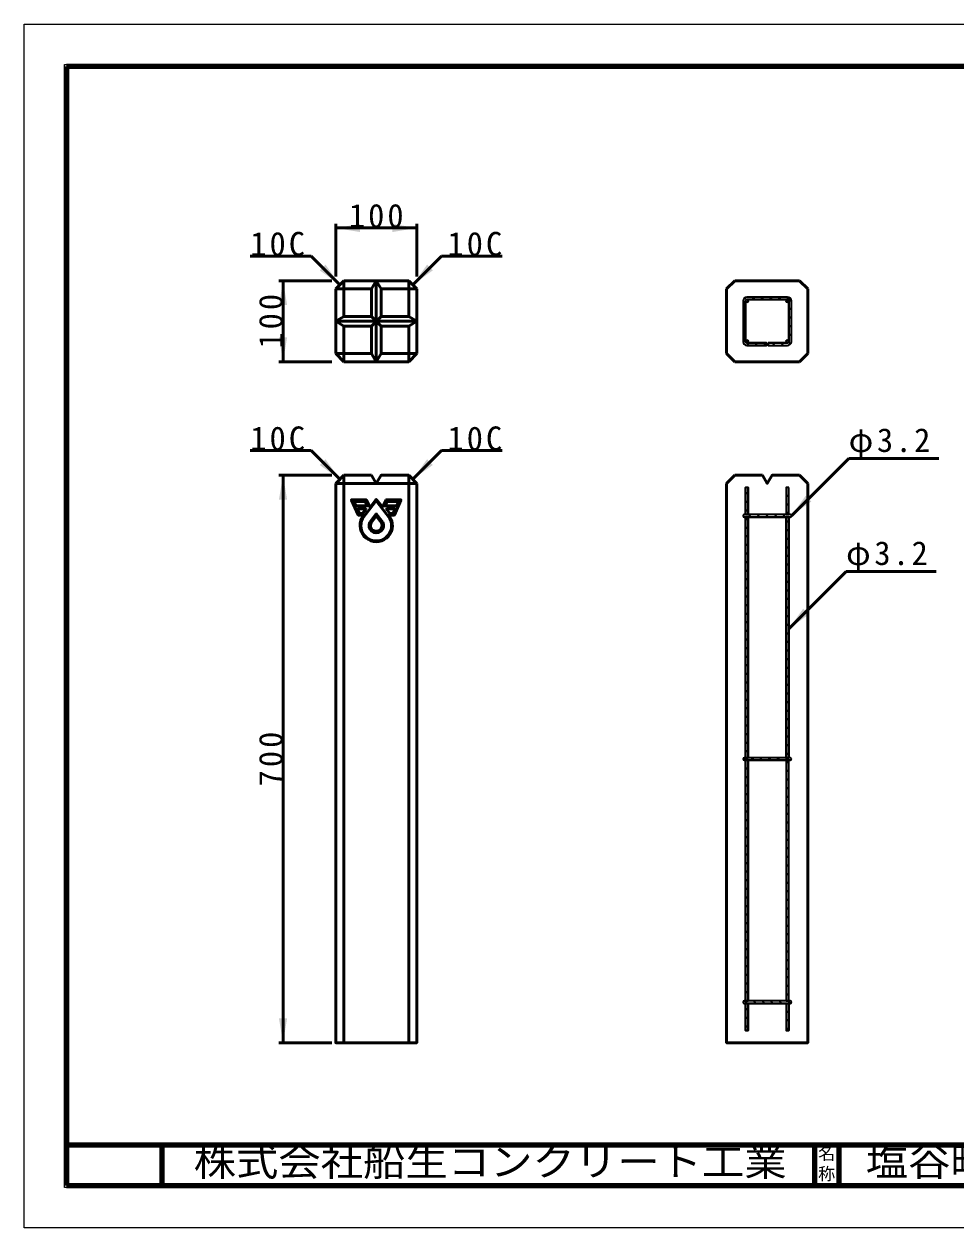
# Model space of a CAD drawing. Units: millimetres, scale not verified, with parts at other scales. Extents: x -2102 to 2102, y -1485 to 1485.
# Drawn here: x -2102 to 196, y -1485 to 1485 of the extents above; entities that cross this region are included whole.
import ezdxf
from ezdxf.enums import TextEntityAlignment as Align

# ---------------------------------------------------------------- set-up
doc = ezdxf.new("R2010")
doc.units = ezdxf.units.MM
doc.header["$LTSCALE"] = 5
doc.layers.add('0-0_V-nasSTD', color=7, linetype='Continuous', lineweight=50)
doc.layers.add('0-1_0', color=7, linetype='Continuous', lineweight=100)
doc.styles.add('ＭＳ ゴシック', font='')
doc.styles.get('ＭＳ ゴシック').set_extended_font_data('MS Gothic')

msp = doc.modelspace()

# ---------------------------------------------------------------- linework, layer by layer
at = {"layer": '0-0_V-nasSTD', "lineweight": 100}
for p, q in [((-1997.5, 1380), (-1997.5, -1380)), ((-1762.5, -1280), (-1762.5, -1380)), ((-152.5, -1280), (-152.5, -1380)), ((-92.5, -1280), (-92.5, -1380)), ((-1997.5, -1380), (1997.5, -1380))]:
    msp.add_line(p, q, dxfattribs=at)
at = {"layer": '0-0_V-nasSTD'}
for p, q in [((-1333.664, 991.921), (-1333.664, 861.921)), ((-1133.664, 981.921), (-1333.664, 981.921)), ((-1133.664, 991.921), (-1133.664, 861.921)), ((-1544.374, 912.632), (-1394.374, 912.632)), ((-1394.374, 912.632), (-1323.664, 841.921)), ((-1072.953, 912.632), (-1143.664, 841.921)), ((-922.953, 912.632), (-1072.953, 912.632)), ((-1473.664, 851.921), (-1343.664, 851.921)), ((-1463.664, 851.921), (-1463.664, 651.921)), ((-1333.664, 831.921), (-1313.664, 851.921)), ((-1333.664, 831.921), (-1333.664, 671.921)), ((-1153.664, 851.921), (-1313.664, 851.921)), ((-1233.664, 851.921), (-1233.664, 651.921)), ((-1133.664, 831.921), (-1221.664, 831.921)), ((-1153.664, 851.921), (-1133.664, 831.921)), ((-1133.664, 671.921), (-1133.664, 831.921)), ((-369.232, 831.921), (-349.232, 851.921)), ((-369.232, 831.921), (-369.232, 671.921)), ((-189.232, 851.921), (-349.232, 851.921)), ((-189.232, 851.921), (-169.232, 831.921)), ((-169.232, 671.921), (-169.232, 831.921)), ((-1133.664, 751.921), (-1333.664, 751.921)), ((-1245.664, 763.921), (-1221.664, 739.921)), ((-1221.664, 763.921), (-1245.664, 739.921)), ((-1313.664, 739.921), (-1313.664, 651.921)), ((-1313.664, 651.921), (-1333.664, 671.921)), ((-1133.664, 671.921), (-1153.664, 651.921)), ((-349.232, 651.921), (-369.232, 671.921)), ((-169.232, 671.921), (-189.232, 651.921)), ((-1473.664, 651.921), (-1343.664, 651.921)), ((-1313.664, 651.921), (-1153.664, 651.921)), ((-349.232, 651.921), (-189.232, 651.921)), ((-1544.374, 432.632), (-1394.374, 432.632)), ((-1394.374, 432.632), (-1323.664, 361.921)), ((-1072.953, 432.632), (-1143.664, 361.921)), ((-922.953, 432.632), (-1072.953, 432.632)), ((-68.21, 413.342), (-209.632, 271.921)), ((154.29, 413.342), (-68.21, 413.342)), ((-1473.664, 371.921), (-1343.664, 371.921)), ((-1463.664, 371.921), (-1463.664, -1028.079)), ((-1333.664, 351.921), (-1313.664, 371.921)), ((-1313.664, 371.921), (-1313.664, -1028.079)), ((-1245.664, 371.921), (-1313.664, 371.921)), ((-1153.664, 371.921), (-1133.664, 351.921)), ((-1153.664, 371.921), (-1153.664, -1028.079)), ((-369.232, 351.921), (-349.232, 371.921)), ((-281.232, 371.921), (-349.232, 371.921)), ((-189.232, 371.921), (-169.232, 351.921)), ((-1333.664, 351.921), (-1133.664, 351.921)), ((-1294.859, 310.072), (-1278.57, 274.236)), ((-1259.205, 311.486), (-1293.949, 311.486)), ((-1284.095, 296.692), (-1288.359, 306.072)), ((-1287.449, 307.486), (-1261.623, 307.486)), ((-1267.364, 265.499), (-1234.456, 308.301)), ((-1260.737, 306.951), (-1255.812, 297.571)), ((-1249.543, 294.236), (-1258.32, 310.951)), ((-1247.864, 294.091), (-1234.456, 311.531)), ((-1232.871, 311.531), (-1219.463, 294.091)), ((-1232.871, 308.301), (-1199.963, 265.499)), ((-1217.785, 294.236), (-1209.007, 310.951)), ((-1206.59, 306.951), (-1211.515, 297.571)), ((-1208.122, 311.486), (-1173.67, 311.486)), ((-1179.875, 307.486), (-1205.704, 307.486)), ((-1172.76, 310.072), (-1189.049, 274.236)), ((-1183.228, 296.692), (-1178.965, 306.072)), ((-1256.697, 296.106), (-1283.185, 296.106)), ((-1275.706, 278.236), (-1279.97, 287.616)), ((-1279.059, 289.03), (-1260.189, 289.03)), ((-1277.66, 273.65), (-1265.611, 273.65)), ((-1267.401, 277.65), (-1274.796, 277.65)), ((-1264.818, 272.04), (-1269.138, 266.422)), ((-1259.396, 287.42), (-1266.608, 278.04)), ((-1249.627, 256.271), (-1234.456, 276.003)), ((-1246.434, 254.61), (-1234.456, 270.189)), ((-1232.871, 276.003), (-1217.7, 256.271)), ((-1232.871, 270.189), (-1220.893, 254.61)), ((-1210.63, 296.106), (-1184.139, 296.106)), ((-1200.719, 278.04), (-1207.931, 287.42)), ((-1207.138, 289.03), (-1188.268, 289.03)), ((-1202.509, 272.04), (-1198.189, 266.422)), ((-1189.959, 273.65), (-1201.716, 273.65)), ((-1192.531, 277.65), (-1199.926, 277.65)), ((-1187.357, 287.616), (-1191.621, 278.236)), ((-74.61, 134.488), (-216.032, -6.934)), ((147.89, 134.488), (-74.61, 134.488)), ((-1473.664, -1028.079), (-1343.664, -1028.079))]:
    msp.add_line(p, q, dxfattribs=at)
at = {"layer": '0-0_V-nasSTD', "lineweight": 35}
for p, q in [((-328.832, 801.921), (-328.832, 701.921)), ((-328.832, 801.921), (-328.832, 701.921)), ((-325.127, 809.498), (-320.492, 804.863)), ((-322.432, 801.921), (-322.432, 701.921)), ((-322.432, 701.921), (-322.432, 801.921)), ((-219.232, 811.521), (-319.232, 811.521)), ((-219.232, 811.521), (-319.232, 811.521)), ((-219.232, 805.121), (-319.232, 805.121)), ((-319.232, 805.121), (-219.232, 805.121)), ((-305.937, 811.521), (-299.537, 805.121)), ((-284.724, 811.521), (-278.324, 805.121)), ((-263.511, 811.521), (-257.111, 805.121)), ((-242.298, 811.521), (-235.898, 805.121)), ((-221.981, 800.284), (-217.595, 804.671)), ((-221.084, 811.521), (-209.632, 800.069)), ((-216.032, 701.921), (-216.032, 801.921)), ((-216.032, 801.921), (-216.032, 701.921)), ((-209.632, 701.921), (-209.632, 801.921)), ((-209.632, 701.921), (-209.632, 801.921)), ((-328.832, 791.989), (-322.432, 785.589)), ((-216.032, 785.255), (-209.632, 778.855)), ((-328.832, 770.776), (-322.432, 764.376)), ((-328.832, 749.563), (-322.432, 743.163)), ((-216.032, 764.042), (-209.632, 757.642)), ((-216.032, 742.829), (-209.632, 736.429)), ((-328.832, 728.35), (-322.432, 721.95)), ((-216.032, 721.616), (-209.632, 715.216)), ((-328.832, 707.137), (-321.985, 700.289)), ((-321.981, 700.284), (-317.595, 704.671)), ((-320.864, 699.168), (-314.016, 692.321)), ((-319.232, 698.721), (-271.232, 698.721)), ((-271.232, 692.321), (-319.232, 692.321)), ((-299.203, 698.721), (-292.803, 692.321)), ((-277.99, 698.721), (-271.59, 692.321)), ((-271.232, 698.721), (-271.232, 692.321)), ((-267.232, 698.721), (-219.232, 698.721)), ((-267.232, 698.721), (-267.232, 692.321)), ((-219.232, 698.721), (-267.232, 698.721)), ((-267.232, 692.321), (-219.232, 692.321)), ((-256.777, 698.721), (-250.377, 692.321)), ((-235.564, 698.721), (-229.164, 692.321)), ((-216.29, 700.661), (-211.655, 696.026)), ((-316.032, 341.921), (-322.432, 341.921)), ((-322.432, 275.121), (-322.432, 341.921)), ((-322.432, 324.062), (-316.032, 330.462)), ((-316.032, 341.921), (-316.032, 275.121)), ((-216.032, 341.921), (-222.432, 341.921)), ((-222.432, 341.921), (-222.432, 275.121)), ((-222.432, 339.209), (-219.72, 341.921)), ((-216.032, 275.121), (-216.032, 341.921)), ((-322.432, 302.848), (-316.032, 309.248)), ((-222.432, 317.996), (-216.032, 324.396)), ((-222.432, 296.782), (-216.032, 303.182)), ((-212.832, 275.121), (-325.632, 275.121)), ((-212.832, 268.721), (-325.632, 268.721)), ((-322.432, 281.635), (-316.032, 288.035)), ((-322.432, -324.879), (-322.432, 268.721)), ((-316.032, 268.721), (-316.032, -324.879)), ((-315.014, 275.121), (-308.614, 268.721)), ((-293.801, 275.121), (-287.401, 268.721)), ((-272.588, 275.121), (-266.188, 268.721)), ((-251.375, 275.121), (-244.975, 268.721)), ((-230.162, 275.121), (-223.762, 268.721)), ((-222.432, 275.569), (-216.032, 281.969)), ((-222.432, -324.879), (-222.432, 268.721)), ((-216.032, 268.721), (-216.032, -324.879)), ((-322.432, 260.422), (-316.032, 266.822)), ((-322.432, 239.209), (-316.032, 245.609)), ((-222.432, 254.356), (-216.032, 260.756)), ((-222.432, 233.143), (-216.032, 239.543)), ((-322.432, 217.996), (-316.032, 224.396)), ((-222.432, 211.93), (-216.032, 218.33)), ((-322.432, 196.782), (-316.032, 203.182)), ((-322.432, 175.569), (-316.032, 181.969)), ((-222.432, 190.716), (-216.032, 197.116)), ((-322.432, 154.356), (-316.032, 160.756)), ((-222.432, 169.503), (-216.032, 175.903)), ((-222.432, 148.29), (-216.032, 154.69)), ((-322.432, 133.143), (-316.032, 139.543)), ((-222.432, 127.077), (-216.032, 133.477)), ((-322.432, 111.93), (-316.032, 118.33)), ((-322.432, 90.716), (-316.032, 97.116)), ((-222.432, 105.864), (-216.032, 112.264)), ((-222.432, 84.65), (-216.032, 91.05)), ((-322.432, 69.503), (-316.032, 75.903)), ((-222.432, 63.437), (-216.032, 69.837)), ((-322.432, 48.29), (-316.032, 54.69)), ((-322.432, 27.077), (-316.032, 33.477)), ((-222.432, 42.224), (-216.032, 48.624)), ((-322.432, 5.864), (-316.032, 12.264)), ((-222.432, 21.011), (-216.032, 27.411)), ((-222.432, -0.202), (-216.032, 6.198)), ((-322.432, -15.35), (-316.032, -8.95)), ((-222.432, -21.416), (-216.032, -15.016)), ((-322.432, -36.563), (-316.032, -30.163)), ((-322.432, -57.776), (-316.032, -51.376)), ((-222.432, -42.629), (-216.032, -36.229)), ((-222.432, -63.842), (-216.032, -57.442)), ((-322.432, -78.989), (-316.032, -72.589)), ((-222.432, -85.055), (-216.032, -78.655)), ((-322.432, -100.202), (-316.032, -93.802)), ((-322.432, -121.416), (-316.032, -115.016)), ((-222.432, -106.268), (-216.032, -99.868)), ((-322.432, -142.629), (-316.032, -136.229)), ((-222.432, -127.482), (-216.032, -121.082)), ((-222.432, -148.695), (-216.032, -142.295)), ((-322.432, -163.842), (-316.032, -157.442)), ((-222.432, -169.908), (-216.032, -163.508)), ((-322.432, -185.055), (-316.032, -178.655)), ((-322.432, -206.268), (-316.032, -199.868)), ((-222.432, -191.121), (-216.032, -184.721)), ((-222.432, -212.334), (-216.032, -205.934)), ((-322.432, -227.482), (-316.032, -221.082)), ((-222.432, -233.548), (-216.032, -227.148)), ((-322.432, -248.695), (-316.032, -242.295)), ((-322.432, -269.908), (-316.032, -263.508)), ((-222.432, -254.761), (-216.032, -248.361)), ((-322.432, -291.121), (-316.032, -284.721)), ((-222.432, -275.974), (-216.032, -269.574)), ((-222.432, -297.187), (-216.032, -290.787)), ((-328.472, -326.604), (-323.797, -331.279)), ((-212.832, -324.879), (-325.632, -324.879)), ((-322.432, -312.334), (-316.032, -305.934)), ((-308.984, -324.879), (-302.584, -331.279)), ((-287.771, -324.879), (-281.371, -331.279)), ((-266.558, -324.879), (-260.158, -331.279)), ((-245.344, -324.879), (-238.944, -331.279)), ((-224.131, -324.879), (-217.731, -331.279)), ((-222.432, -318.4), (-216.032, -312)), ((-212.832, -331.279), (-325.632, -331.279)), ((-322.432, -924.879), (-322.432, -331.279)), ((-322.432, -333.548), (-320.163, -331.279)), ((-322.432, -354.761), (-316.032, -348.361)), ((-316.032, -331.279), (-316.032, -924.879)), ((-222.432, -331.279), (-222.432, -924.879)), ((-222.432, -339.614), (-216.032, -333.214)), ((-222.432, -360.827), (-216.032, -354.427)), ((-216.032, -924.879), (-216.032, -331.279)), ((-322.432, -375.974), (-316.032, -369.574)), ((-222.432, -382.04), (-216.032, -375.64)), ((-322.432, -397.187), (-316.032, -390.787)), ((-322.432, -418.4), (-316.032, -412)), ((-222.432, -403.253), (-216.032, -396.853)), ((-322.432, -439.614), (-316.032, -433.214)), ((-222.432, -424.466), (-216.032, -418.066)), ((-222.432, -445.68), (-216.032, -439.28)), ((-322.432, -460.827), (-316.032, -454.427)), ((-222.432, -466.893), (-216.032, -460.493)), ((-322.432, -482.04), (-316.032, -475.64)), ((-322.432, -503.253), (-316.032, -496.853)), ((-222.432, -488.106), (-216.032, -481.706)), ((-222.432, -509.319), (-216.032, -502.919)), ((-322.432, -524.466), (-316.032, -518.066)), ((-222.432, -530.532), (-216.032, -524.132)), ((-322.432, -545.68), (-316.032, -539.28)), ((-322.432, -566.893), (-316.032, -560.493)), ((-222.432, -551.746), (-216.032, -545.346)), ((-322.432, -588.106), (-316.032, -581.706)), ((-222.432, -572.959), (-216.032, -566.559)), ((-222.432, -594.172), (-216.032, -587.772)), ((-322.432, -609.319), (-316.032, -602.919)), ((-222.432, -615.385), (-216.032, -608.985)), ((-322.432, -630.532), (-316.032, -624.132)), ((-322.432, -651.746), (-316.032, -645.346)), ((-222.432, -636.598), (-216.032, -630.198)), ((-222.432, -657.812), (-216.032, -651.412)), ((-322.432, -672.959), (-316.032, -666.559)), ((-222.432, -679.025), (-216.032, -672.625)), ((-322.432, -694.172), (-316.032, -687.772)), ((-322.432, -715.385), (-316.032, -708.985)), ((-222.432, -700.238), (-216.032, -693.838)), ((-322.432, -736.598), (-316.032, -730.198)), ((-222.432, -721.451), (-216.032, -715.051)), ((-222.432, -742.664), (-216.032, -736.264)), ((-322.432, -757.812), (-316.032, -751.412)), ((-222.432, -763.878), (-216.032, -757.478)), ((-322.432, -779.025), (-316.032, -772.625)), ((-322.432, -800.238), (-316.032, -793.838)), ((-222.432, -785.091), (-216.032, -778.691)), ((-222.432, -806.304), (-216.032, -799.904)), ((-322.432, -821.451), (-316.032, -815.051)), ((-222.432, -827.517), (-216.032, -821.117)), ((-322.432, -842.664), (-316.032, -836.264)), ((-322.432, -863.878), (-316.032, -857.478)), ((-222.432, -848.731), (-216.032, -842.331)), ((-322.432, -885.091), (-316.032, -878.691)), ((-222.432, -869.944), (-216.032, -863.544)), ((-222.432, -891.157), (-216.032, -884.757)), ((-322.432, -906.304), (-316.032, -899.904)), ((-222.432, -912.37), (-216.032, -905.97)), ((-212.832, -924.879), (-325.632, -924.879)), ((-212.832, -931.279), (-325.632, -931.279)), ((-324.167, -924.879), (-317.767, -931.279)), ((-322.432, -998.079), (-322.432, -931.279)), ((-322.432, -948.731), (-316.032, -942.331)), ((-319.794, -924.879), (-316.032, -921.117)), ((-316.032, -931.279), (-316.032, -998.079)), ((-302.954, -924.879), (-296.554, -931.279)), ((-281.741, -924.879), (-275.341, -931.279)), ((-260.527, -924.879), (-254.127, -931.279)), ((-239.314, -924.879), (-232.914, -931.279)), ((-222.432, -931.279), (-222.432, -998.079)), ((-222.432, -933.583), (-220.128, -931.279)), ((-222.432, -954.797), (-216.032, -948.397)), ((-218.101, -924.879), (-211.854, -931.126)), ((-216.032, -931.279), (-216.032, -998.079)), ((-322.432, -969.944), (-316.032, -963.544)), ((-222.432, -976.01), (-216.032, -969.61)), ((-322.432, -991.157), (-316.032, -984.757)), ((-316.032, -998.079), (-322.432, -998.079)), ((-222.432, -997.223), (-216.032, -990.823)), ((-216.032, -998.079), (-222.432, -998.079))]:
    msp.add_line(p, q, dxfattribs=at)
at = {"layer": '0-0_V-nasSTD', "lineweight": 18}
for points in [[(-2102.5, -1485), (-2102.5, 1485), (2102.5, 1485), (2102.5, -1485)], [(-2002.5, -1385), (-2002.5, 1385), (2002.5, 1385), (2002.5, -1385)]]:
    msp.add_lwpolyline(points, close=True, dxfattribs=at)
at = {"layer": '0-0_V-nasSTD', "lineweight": 100}
msp.add_lwpolyline([(1997.5, -1380), (1997.5, 1380), (-1997.5, 1380)], dxfattribs=at)
at = {"layer": '0-0_V-nasSTD'}
for points in [[(-1313.664, 851.921), (-1313.664, 763.921), (-1245.664, 763.921), (-1245.664, 831.921), (-1333.664, 831.921)], [(-1245.664, 831.921), (-1233.664, 851.921), (-1221.664, 831.921)], [(-1221.664, 831.921), (-1221.664, 763.921), (-1153.664, 763.921), (-1153.664, 851.921)], [(-1313.664, 739.921), (-1333.664, 751.921), (-1313.664, 763.921)], [(-1153.664, 763.921), (-1133.664, 751.921), (-1153.664, 739.921)], [(-1333.664, 671.921), (-1245.664, 671.921), (-1245.664, 739.921), (-1313.664, 739.921)], [(-1221.664, 739.921), (-1221.664, 671.921), (-1133.664, 671.921)], [(-1153.664, 651.921), (-1153.664, 739.921), (-1221.664, 739.921)], [(-1245.664, 671.921), (-1233.664, 651.921), (-1221.664, 671.921)], [(-1245.664, 371.921), (-1233.664, 351.921), (-1221.664, 371.921), (-1153.664, 371.921)], [(-281.232, 371.921), (-269.232, 351.921), (-257.232, 371.921), (-189.232, 371.921)], [(-1333.664, 351.921), (-1333.664, -1028.079), (-1133.664, -1028.079), (-1133.664, 351.921)], [(-369.232, 351.921), (-369.232, -1028.079), (-169.232, -1028.079), (-169.232, 351.921)]]:
    msp.add_lwpolyline(points, dxfattribs=at)
at = {"layer": '0-0_V-nasSTD', "lineweight": 35}
for points in [[(-319.232, 692.321), (-271.232, 692.321), (-271.232, 698.721), (-319.232, 698.721)], [(-267.232, 698.721), (-267.232, 692.321), (-219.232, 692.321)], [(-316.032, 275.121), (-322.432, 275.121), (-325.632, 275.121)], [(-325.632, 268.721), (-322.432, 268.721), (-316.032, 268.721), (-222.432, 268.721), (-216.032, 268.721), (-212.832, 268.721)], [(-212.832, 275.121), (-216.032, 275.121), (-222.432, 275.121), (-316.032, 275.121)], [(-316.032, -324.879), (-322.432, -324.879), (-325.632, -324.879)], [(-212.832, -324.879), (-216.032, -324.879), (-222.432, -324.879), (-316.032, -324.879)], [(-325.632, -331.279), (-322.432, -331.279), (-316.032, -331.279), (-222.432, -331.279), (-216.032, -331.279), (-212.832, -331.279)], [(-316.032, -924.879), (-322.432, -924.879), (-325.632, -924.879)], [(-325.632, -931.279), (-322.432, -931.279), (-316.032, -931.279), (-222.432, -931.279), (-216.032, -931.279), (-212.832, -931.279)], [(-212.832, -924.879), (-216.032, -924.879), (-222.432, -924.879), (-316.032, -924.879)]]:
    msp.add_lwpolyline(points, dxfattribs=at)
for points in [[(-322.432, 275.121), (-316.032, 275.121), (-316.032, 341.921), (-322.432, 341.921)], [(-216.032, 341.921), (-222.432, 341.921), (-222.432, 275.121), (-216.032, 275.121)], [(-322.432, -324.879), (-316.032, -324.879), (-316.032, 268.721), (-322.432, 268.721)], [(-216.032, 268.721), (-222.432, 268.721), (-222.432, -324.879), (-216.032, -324.879)], [(-316.032, -331.279), (-322.432, -331.279), (-322.432, -924.879), (-316.032, -924.879)], [(-222.432, -924.879), (-216.032, -924.879), (-216.032, -331.279), (-222.432, -331.279)], [(-316.032, -931.279), (-322.432, -931.279), (-322.432, -998.079), (-316.032, -998.079)], [(-216.032, -931.279), (-222.432, -931.279), (-222.432, -998.079), (-216.032, -998.079)]]:
    msp.add_lwpolyline(points, close=True, dxfattribs=at)
for centre in [(-319.232, 801.921), (-219.232, 801.921), (-319.232, 701.921), (-219.232, 701.921)]:
    msp.add_circle(centre, 3.2, dxfattribs=at)
for centre, radius, start, end in [((-319.232, 801.921), 9.6, 90, 180), ((-319.232, 801.921), 9.6, 90, 180), ((-319.232, 801.921), 3.2, 90, 180), ((-319.232, 801.921), 3.2, 180, 90), ((-319.232, 801.921), 3.2, 90, 180), ((-319.232, 801.921), 3.2, 90, 180), ((-319.232, 801.921), 3.2, 90, 180), ((-319.232, 801.921), 3.2, 180, 90), ((-219.232, 801.921), 3.2, 90, 0), ((-219.232, 801.921), 9.6, 0, 90), ((-219.232, 801.921), 9.6, 0, 90), ((-219.232, 801.921), 3.2, 0, 90), ((-219.232, 801.921), 3.2, 0, 90), ((-219.232, 801.921), 3.2, 0, 90), ((-319.232, 701.921), 9.6, 180, 270), ((-319.232, 701.921), 9.6, 180, 270), ((-319.232, 701.921), 3.2, 270, 180), ((-319.232, 701.921), 3.2, 180, 270), ((-319.232, 701.921), 3.2, 180, 270), ((-319.232, 701.921), 3.2, 180, 270), ((-219.232, 701.921), 3.2, 0, 270), ((-219.232, 701.921), 3.2, 270, 0), ((-219.232, 701.921), 9.6, 270, 0), ((-219.232, 701.921), 9.6, 270, 0), ((-219.232, 701.921), 3.2, 270, 0), ((-219.232, 701.921), 3.2, 270, 0), ((-325.632, 271.921), 3.2, 90, 270), ((-325.632, 271.921), 3.2, 90, 270), ((-212.832, 271.921), 3.2, 270, 90), ((-212.832, 271.921), 3.2, 270, 90), ((-325.632, -328.079), 3.2, 90, 270), ((-325.632, -328.079), 3.2, 90, 270), ((-212.832, -328.079), 3.2, 270, 90), ((-212.832, -328.079), 3.2, 270, 90), ((-325.632, -928.079), 3.2, 90, 270), ((-325.632, -928.079), 3.2, 90, 270), ((-212.832, -928.079), 3.2, 270, 90), ((-212.832, -928.079), 3.2, 270, 90)]:
    msp.add_arc(centre, radius, start, end, dxfattribs=at)
at = {"layer": '0-0_V-nasSTD'}
for centre, radius, start, end in [((-1293.949, 310.486), 1, 90, 204.44395), ((-1287.449, 306.486), 1, 90, 204.44395), ((-1261.623, 306.486), 1, 27.7047, 90), ((-1259.205, 310.486), 1, 27.7047, 90), ((-1256.697, 297.106), 1, 270, 27.7047), ((-1233.664, 310.921), 1, 37.55443, 142.44557), ((-1233.664, 307.691), 1, 37.55443, 142.44557), ((-1210.63, 297.106), 1, 152.2953, 270), ((-1208.122, 310.486), 1, 90, 152.2953), ((-1205.704, 306.486), 1, 90, 152.2953), ((-1179.875, 306.486), 1, 335.55605, 90), ((-1173.67, 310.486), 1, 335.55605, 90), ((-1283.185, 297.106), 1, 204.44395, 270), ((-1279.059, 288.03), 1, 90, 204.44395), ((-1277.66, 274.65), 1, 204.44395, 270), ((-1274.796, 278.65), 1, 204.44395, 270), ((-1267.401, 278.65), 1, 270, 322.44557), ((-1265.611, 272.65), 1, 322.44557, 90), ((-1260.189, 288.03), 1, 322.44557, 90), ((-1248.657, 294.701), 1, 207.7047, 322.44557), ((-1233.664, 275.393), 1, 37.55443, 142.44557), ((-1233.664, 269.58), 1, 37.55443, 142.44557), ((-1218.67, 294.701), 1, 217.55443, 332.2953), ((-1207.138, 288.03), 1, 90, 217.55443), ((-1201.716, 272.65), 1, 90, 217.55443), ((-1199.926, 278.65), 1, 217.55443, 270), ((-1192.531, 278.65), 1, 270, 335.55605), ((-1189.959, 274.65), 1, 270, 335.55605), ((-1188.268, 288.03), 1, 335.55605, 90), ((-1184.139, 297.106), 1, 270, 335.55605), ((-1233.664, 247.966), 39.988, 152.51357, 27.48643), ((-1233.664, 247.966), 37.989, 152.51357, 27.48643), ((-1233.664, 247.966), 17.995, 152.51357, 27.48643), ((-1233.664, 247.966), 14.396, 152.51357, 27.48643)]:
    msp.add_arc(centre, radius, start, end, dxfattribs=at)
for points in [[(-1333.664, 981.921), (-1273.664, 971.921), (-1273.664, 991.921)], [(-1193.664, 971.921), (-1193.664, 991.921), (-1133.664, 981.921)], [(-1373.161, 877.276), (-1359.019, 891.418), (-1323.664, 841.921)], [(-1143.664, 841.921), (-1108.308, 891.418), (-1094.166, 877.276)], [(-1473.664, 791.921), (-1463.664, 851.921), (-1453.664, 791.921)], [(-1473.664, 711.921), (-1463.664, 651.921), (-1453.664, 711.921)], [(-1373.161, 397.276), (-1359.019, 411.418), (-1323.664, 361.921)], [(-1143.664, 361.921), (-1108.308, 411.418), (-1094.166, 397.276)], [(-1473.664, 311.921), (-1463.664, 371.921), (-1453.664, 311.921)], [(-209.632, 271.921), (-174.277, 321.418), (-160.134, 307.276)], [(-216.032, -6.934), (-180.677, 42.564), (-166.534, 28.422)], [(-1473.664, -968.079), (-1463.664, -1028.079), (-1453.664, -968.079)]]:
    msp.add_solid(points, dxfattribs=at)
at = {"layer": '0-1_0'}
msp.add_line((-1997.5, -1280), (1997.5, -1280), dxfattribs=at)

# ---------------------------------------------------------------- texts
at = {"layer": '0-0_V-nasSTD', "style": 'ＭＳ ゴシック', "width": 1.1}
for s, p in [('株式会社船生コンクリート工業', (-1684.221, -1377.45)), ('塩谷町境界標', (-26.25, -1377.53))]:
    msp.add_text(s, height=69.65, dxfattribs=at).set_placement(p, align=Align.BOTTOM_LEFT)
at = {"layer": '0-0_V-nasSTD', "style": 'ＭＳ ゴシック'}
for s, p in [('名', (-143.518, -1326.001)), ('称', (-143.524, -1375.99))]:
    msp.add_text(s, height=30.79, dxfattribs=at).set_placement(p, align=Align.BOTTOM_LEFT)
at = {"layer": '0-0_V-nasSTD', "char_height": 58.65, "attachment_point": 7, "style": 'ＭＳ ゴシック'}
for s, insert in [('\\T1.19;100', (-1301.164, 981.921)), ('\\T1.19;10C', (-1544.374, 912.632)), ('\\T1.19;10C', (-1057.953, 912.632)), ('\\T1.19;10C', (-1544.374, 432.632)), ('\\T1.19;10C', (-1057.953, 432.632)), ('\\T1.15;φ3.2', (-68.21, 413.342)), ('\\T1.15;φ3.2', (-74.61, 134.488))]:
    msp.add_mtext(s, dxfattribs=dict(at, insert=insert))
at = {"layer": '0-0_V-nasSTD', "char_height": 58.65, "attachment_point": 7, "rotation": 90, "style": 'ＭＳ ゴシック'}
for s, insert in [('\\T1.19;100', (-1463.664, 684.421)), ('\\T1.19;700', (-1463.664, -395.579))]:
    msp.add_mtext(s, dxfattribs=dict(at, insert=insert))

doc.saveas('drawing.dxf')
